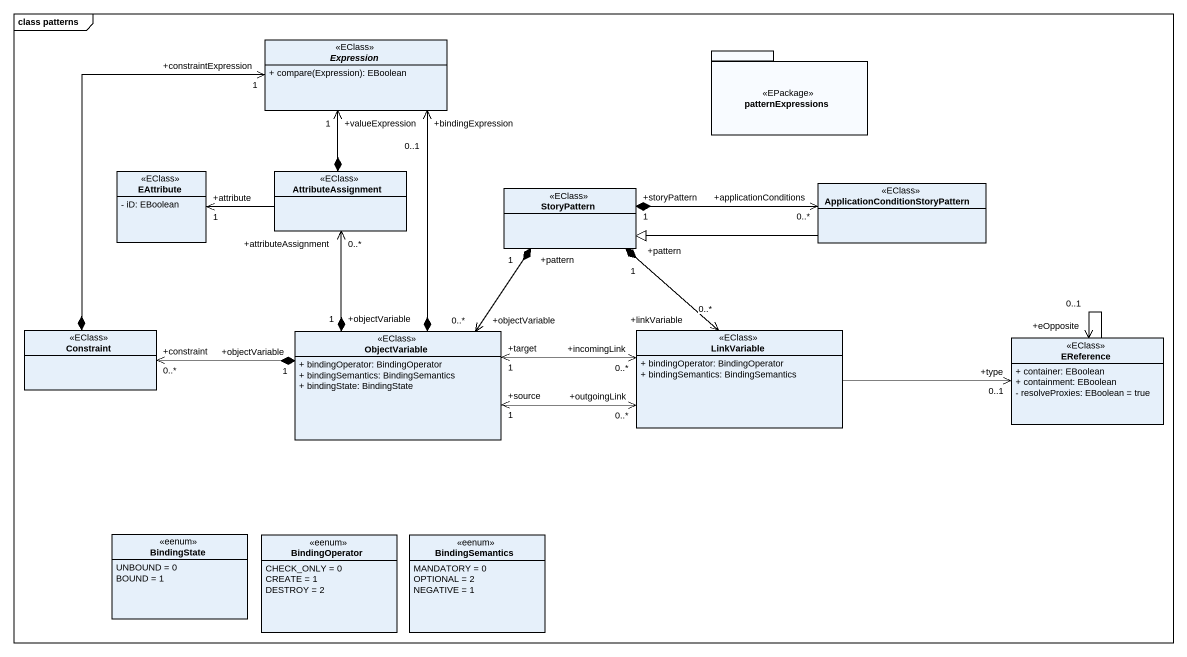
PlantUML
@startuml
mainframe class patterns
hide circle
hide empty members
skinparam classAttributeIconSize 0
abstract class Expression <<EClass>> {
  + compare(Expression): EBoolean
}
package patternExpressions <<EPackage>> {
}
class EAttribute <<EClass>> {
  - iD: EBoolean
}
class AttributeAssignment <<EClass>>
class StoryPattern <<EClass>>
class "ApplicationConditionStoryPattern" as ApplicationConditionStoryPat <<EClass>>
class Constraint <<EClass>>
class ObjectVariable <<EClass>> {
  + bindingOperator: BindingOperator
  + bindingSemantics: BindingSemantics
  + bindingState: BindingState
}
class LinkVariable <<EClass>> {
  + bindingOperator: BindingOperator
  + bindingSemantics: BindingSemantics
}
class EReference <<EClass>> {
  + container: EBoolean
  + containment: EBoolean
  - resolveProxies: EBoolean = true
}
enum BindingState <<eenum>> {
  UNBOUND = 0
  BOUND = 1
}
enum BindingOperator <<eenum>> {
  CHECK_ONLY = 0
  CREATE = 1
  DESTROY = 2
}
enum BindingSemantics <<eenum>> {
  MANDATORY = 0
  OPTIONAL = 2
  NEGATIVE = 1
}
Expression "+constraintExpression\n1" <--* Constraint
Expression "+bindingExpression\n0..1" <--* ObjectVariable
AttributeAssignment *-up-> "+valueExpression\n1" Expression
AttributeAssignment -left-> "+attribute\n1" EAttribute
StoryPattern "+storyPattern\n1" *-right-> "+applicationConditions\n0..*" ApplicationConditionStoryPat
ApplicationConditionStoryPat -left-|> StoryPattern
Constraint "+constraint\n0..*" <-right-* "+objectVariable\n1" ObjectVariable
ObjectVariable "+objectVariable\n1" *-up-> "+attributeAssignment\n0..*" AttributeAssignment
ObjectVariable "+objectVariable\n0..*" <-up-* "+pattern\n1" StoryPattern
ObjectVariable "+target\n1" <-right-> "+incomingLink\n0..*" LinkVariable
ObjectVariable "+source\n1" <-right-> "+outgoingLink\n0..*" LinkVariable
LinkVariable "+linkVariable\n0..*" <-up-* "+pattern\n1" StoryPattern
LinkVariable -right-> "+type\n0..1" EReference
EReference --> "+eOpposite\n0..1" EReference
@enduml
